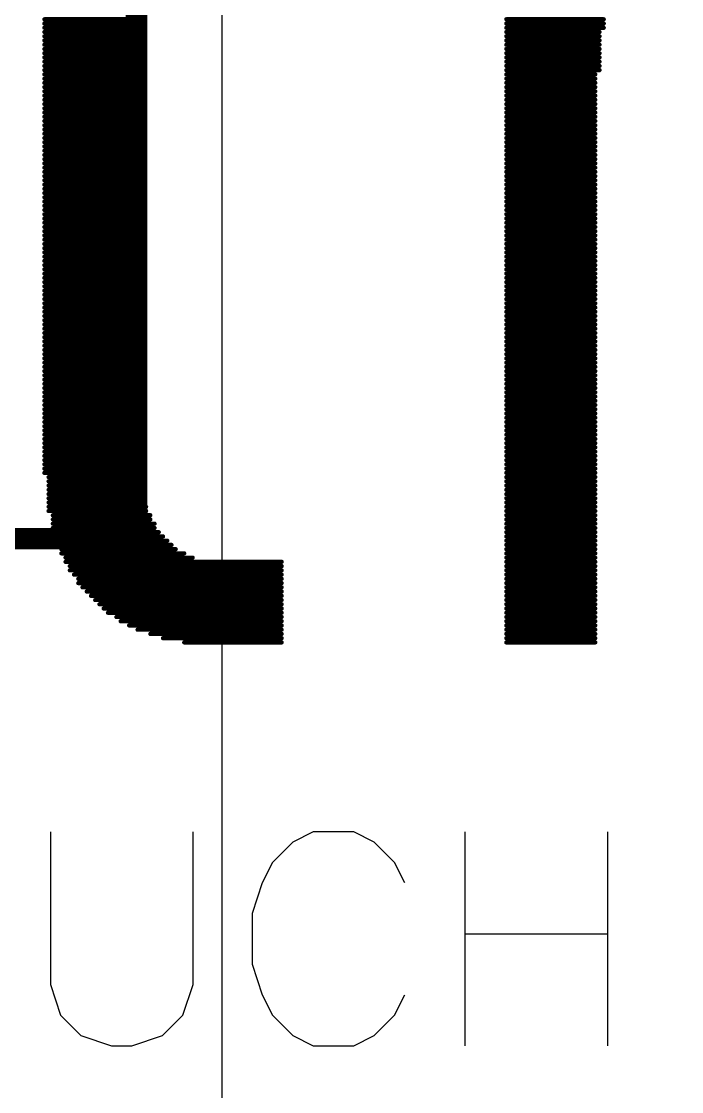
# Model space of a CAD drawing. Header units: millimetres. Extents: x 1.51 to 4.01, y 1.61 to 4.11.
# Drawn here: x 3.2322 to 3.2929, y 3.1358 to 3.2342 of the extents above; entities that cross this region are included whole.
import ezdxf

# ---------------------------------------------------------------- set-up
doc = ezdxf.new("R2010")
doc.units = ezdxf.units.MM
doc.header["$MEASUREMENT"] = 0
for name, color, linetype in [('BottomLayer', 5, 'Continuous'), ('InternalPlane1', 76, 'Continuous'), ('InternalPlane2', 16, 'Continuous'), ('Mechanical1', 6, 'Continuous'), ('Mechanical15', 56, 'Continuous'), ('Mechanical3', 76, 'Continuous'), ('TopLayer', 1, 'Continuous'), ('TopOverlay', 2, 'Continuous')]:
    doc.layers.add(name, color=color, linetype=linetype)

# ---------------------------------------------------------------- blocks, each defined once
blk = doc.blocks.new('RESC0603_1608__M_9')
at = {"layer": 'Mechanical15', "const_width": 0.001969}
for points in [[(0.076772, 0.041339), (-0.076772, 0.041339)], [(-0.076772, 0.041339), (-0.076772, -0.041339)]]:
    blk.add_lwpolyline(points, dxfattribs=at)
at = {"layer": 'Mechanical15', "const_width": 0.000984}
blk.add_lwpolyline([(-0.077264, 0.041339, 1), (-0.07628, 0.041339, 1)], format="xyb", close=True, dxfattribs=at)
blk.add_lwpolyline([(-0.077264, 0.041339, 1), (-0.07628, 0.041339, 1)], format="xyb", close=True, dxfattribs=at)

msp = doc.modelspace()

# ---------------------------------------------------------------- linework, layer by layer
at = {"layer": 'BottomLayer', "const_width": 0.05}
msp.add_lwpolyline([(2.958943, 3.988264, -0.315299), (3.888264, 3.058943)], format="xyb", dxfattribs=at)
at = {"layer": 'InternalPlane1', "const_width": 0.04}
msp.add_lwpolyline([(2.76, 4.090315, -0.414214), (3.990315, 2.86)], format="xyb", dxfattribs=at)
at = {"layer": 'InternalPlane2', "const_width": 0.04}
msp.add_lwpolyline([(2.76, 4.090315, -0.414214), (3.990315, 2.86)], format="xyb", dxfattribs=at)
at = {"layer": 'Mechanical1', "const_width": 0.01}
msp.add_lwpolyline([(3.990315, 2.86, 1), (1.529685, 2.86, 1)], format="xyb", close=True, dxfattribs=at)
at = {"layer": 'Mechanical3', "const_width": 0.03937}
msp.add_lwpolyline([(3.756063, 2.86, 1), (1.763937, 2.86, 1)], format="xyb", close=True, dxfattribs=at)
at = {"layer": 'TopLayer'}
msp.add_line((3.250646, 3.107921), (3.250646, 3.256315), dxfattribs=at)
at = {"layer": 'TopOverlay'}
for p, q in [((3.234851, 3.159681), (3.234851, 3.145623)), ((3.247972, 3.145623), (3.247972, 3.159681)), ((3.259031, 3.159681), (3.257156, 3.158744)), ((3.262779, 3.159681), (3.259031, 3.159681)), ((3.264654, 3.158744), (3.262779, 3.159681)), ((3.272995, 3.159681), (3.272995, 3.14)), ((3.286115, 3.159681), (3.286115, 3.14)), ((3.257156, 3.158744), (3.255282, 3.156869)), ((3.266528, 3.156869), (3.264654, 3.158744)), ((3.255282, 3.156869), (3.254345, 3.154995)), ((3.267465, 3.154995), (3.266528, 3.156869)), ((3.254345, 3.154995), (3.253407, 3.152183)), ((3.253407, 3.152183), (3.253407, 3.147497)), ((3.272995, 3.150309), (3.286115, 3.150309)), ((3.253407, 3.147497), (3.254345, 3.144686)), ((3.234851, 3.145623), (3.235788, 3.142812)), ((3.247035, 3.142812), (3.247972, 3.145623)), ((3.254345, 3.144686), (3.255282, 3.142812)), ((3.266528, 3.142812), (3.267465, 3.144686)), ((3.235788, 3.142812), (3.237663, 3.140937)), ((3.24516, 3.140937), (3.247035, 3.142812)), ((3.255282, 3.142812), (3.257156, 3.140937)), ((3.264654, 3.140937), (3.266528, 3.142812)), ((3.237663, 3.140937), (3.240474, 3.14)), ((3.240474, 3.14), (3.242349, 3.14)), ((3.242349, 3.14), (3.24516, 3.140937)), ((3.257156, 3.140937), (3.259031, 3.14)), ((3.259031, 3.14), (3.262779, 3.14)), ((3.262779, 3.14), (3.264654, 3.140937))]:
    msp.add_line(p, q, dxfattribs=at)
at = {"layer": 'TopOverlay', "const_width": 0.00039}
for points in [[(3.234292, 3.23444), (3.242872, 3.23444)], [(3.276802, 3.23444), (3.285772, 3.23444)], [(3.234292, 3.23405), (3.242872, 3.23405)], [(3.234292, 3.23366), (3.242872, 3.23366)], [(3.276802, 3.23405), (3.285772, 3.23405)], [(3.276802, 3.23366), (3.285772, 3.23366)], [(3.234292, 3.23327), (3.242872, 3.23327)], [(3.234292, 3.23288), (3.242872, 3.23288)], [(3.234292, 3.23249), (3.242872, 3.23249)], [(3.276802, 3.23327), (3.285382, 3.23327)], [(3.276802, 3.23288), (3.285382, 3.23288)], [(3.276802, 3.23249), (3.285382, 3.23249)], [(3.234292, 3.2321), (3.242872, 3.2321)], [(3.234292, 3.23171), (3.242872, 3.23171)], [(3.276802, 3.2321), (3.285382, 3.2321)], [(3.276802, 3.23171), (3.285382, 3.23171)], [(3.234292, 3.23132), (3.242872, 3.23132)], [(3.234292, 3.23093), (3.242872, 3.23093)], [(3.234292, 3.23054), (3.242872, 3.23054)], [(3.276802, 3.23132), (3.285382, 3.23132)], [(3.276802, 3.23093), (3.285382, 3.23093)], [(3.276802, 3.23054), (3.285382, 3.23054)], [(3.234292, 3.23015), (3.242872, 3.23015)], [(3.234292, 3.22976), (3.242872, 3.22976)], [(3.276802, 3.23015), (3.285382, 3.23015)], [(3.276802, 3.22976), (3.285382, 3.22976)], [(3.234292, 3.22937), (3.242872, 3.22937)], [(3.234292, 3.22898), (3.242872, 3.22898)], [(3.234292, 3.22859), (3.242872, 3.22859)], [(3.276802, 3.22937), (3.284992, 3.22937)], [(3.276802, 3.22898), (3.284992, 3.22898)], [(3.276802, 3.22859), (3.284992, 3.22859)], [(3.234292, 3.2282), (3.242872, 3.2282)], [(3.234292, 3.22781), (3.242872, 3.22781)], [(3.234292, 3.22742), (3.242872, 3.22742)], [(3.276802, 3.2282), (3.284992, 3.2282)], [(3.276802, 3.22781), (3.284992, 3.22781)], [(3.276802, 3.22742), (3.284992, 3.22742)], [(3.234292, 3.22703), (3.242872, 3.22703)], [(3.234292, 3.22664), (3.242872, 3.22664)], [(3.276802, 3.22703), (3.284992, 3.22703)], [(3.276802, 3.22664), (3.284992, 3.22664)], [(3.234292, 3.22625), (3.242872, 3.22625)], [(3.234292, 3.22586), (3.242872, 3.22586)], [(3.234292, 3.22547), (3.242872, 3.22547)], [(3.276802, 3.22625), (3.284992, 3.22625)], [(3.276802, 3.22586), (3.284992, 3.22586)], [(3.276802, 3.22547), (3.284992, 3.22547)], [(3.234292, 3.22508), (3.242872, 3.22508)], [(3.234292, 3.22469), (3.242872, 3.22469)], [(3.276802, 3.22508), (3.284992, 3.22508)], [(3.276802, 3.22469), (3.284992, 3.22469)], [(3.234292, 3.2243), (3.242872, 3.2243)], [(3.234292, 3.22391), (3.242872, 3.22391)], [(3.234292, 3.22352), (3.242872, 3.22352)], [(3.276802, 3.2243), (3.284992, 3.2243)], [(3.276802, 3.22391), (3.284992, 3.22391)], [(3.276802, 3.22352), (3.284992, 3.22352)], [(3.234292, 3.22313), (3.242872, 3.22313)], [(3.234292, 3.22274), (3.242872, 3.22274)], [(3.276802, 3.22313), (3.284992, 3.22313)], [(3.276802, 3.22274), (3.284992, 3.22274)], [(3.234292, 3.22235), (3.242872, 3.22235)], [(3.234292, 3.22196), (3.242872, 3.22196)], [(3.234292, 3.22157), (3.242872, 3.22157)], [(3.276802, 3.22235), (3.284992, 3.22235)], [(3.276802, 3.22196), (3.284992, 3.22196)], [(3.276802, 3.22157), (3.284992, 3.22157)], [(3.234292, 3.22118), (3.242872, 3.22118)], [(3.234292, 3.22079), (3.242872, 3.22079)], [(3.276802, 3.22118), (3.284992, 3.22118)], [(3.276802, 3.22079), (3.284992, 3.22079)], [(3.234292, 3.2204), (3.242872, 3.2204)], [(3.234292, 3.22001), (3.242872, 3.22001)], [(3.234292, 3.21962), (3.242872, 3.21962)], [(3.276802, 3.2204), (3.284992, 3.2204)], [(3.276802, 3.22001), (3.284992, 3.22001)], [(3.276802, 3.21962), (3.284992, 3.21962)], [(3.234292, 3.21923), (3.242872, 3.21923)], [(3.234292, 3.21884), (3.242872, 3.21884)], [(3.276802, 3.21923), (3.284992, 3.21923)], [(3.276802, 3.21884), (3.284992, 3.21884)], [(3.234292, 3.21845), (3.242872, 3.21845)], [(3.234292, 3.21806), (3.242872, 3.21806)], [(3.234292, 3.21767), (3.242872, 3.21767)], [(3.276802, 3.21845), (3.284992, 3.21845)], [(3.276802, 3.21806), (3.284992, 3.21806)], [(3.276802, 3.21767), (3.284992, 3.21767)], [(3.234292, 3.21728), (3.242872, 3.21728)], [(3.234292, 3.21689), (3.242872, 3.21689)], [(3.276802, 3.21728), (3.284992, 3.21728)], [(3.276802, 3.21689), (3.284992, 3.21689)], [(3.234292, 3.2165), (3.242872, 3.2165)], [(3.234292, 3.21611), (3.242872, 3.21611)], [(3.234292, 3.21572), (3.242872, 3.21572)], [(3.276802, 3.2165), (3.284992, 3.2165)], [(3.276802, 3.21611), (3.284992, 3.21611)], [(3.276802, 3.21572), (3.284992, 3.21572)], [(3.234292, 3.21533), (3.242872, 3.21533)], [(3.234292, 3.21494), (3.242872, 3.21494)], [(3.276802, 3.21533), (3.284992, 3.21533)], [(3.276802, 3.21494), (3.284992, 3.21494)], [(3.234292, 3.21455), (3.242872, 3.21455)], [(3.234292, 3.21416), (3.242872, 3.21416)], [(3.234292, 3.21377), (3.242872, 3.21377)], [(3.276802, 3.21455), (3.284992, 3.21455)], [(3.276802, 3.21416), (3.284992, 3.21416)], [(3.276802, 3.21377), (3.284992, 3.21377)], [(3.234292, 3.21338), (3.242872, 3.21338)], [(3.234292, 3.21299), (3.242872, 3.21299)], [(3.276802, 3.21338), (3.284992, 3.21338)], [(3.276802, 3.21299), (3.284992, 3.21299)], [(3.234292, 3.2126), (3.242872, 3.2126)], [(3.234292, 3.21221), (3.242872, 3.21221)], [(3.234292, 3.21182), (3.242872, 3.21182)], [(3.276802, 3.2126), (3.284992, 3.2126)], [(3.276802, 3.21221), (3.284992, 3.21221)], [(3.276802, 3.21182), (3.284992, 3.21182)], [(3.234292, 3.21143), (3.242872, 3.21143)], [(3.234292, 3.21104), (3.242872, 3.21104)], [(3.276802, 3.21143), (3.284992, 3.21143)], [(3.276802, 3.21104), (3.284992, 3.21104)], [(3.234292, 3.21065), (3.242872, 3.21065)], [(3.234292, 3.21026), (3.242872, 3.21026)], [(3.234292, 3.20987), (3.242872, 3.20987)], [(3.276802, 3.21065), (3.284992, 3.21065)], [(3.276802, 3.21026), (3.284992, 3.21026)], [(3.276802, 3.20987), (3.284992, 3.20987)], [(3.234292, 3.20948), (3.242872, 3.20948)], [(3.234292, 3.20909), (3.242872, 3.20909)], [(3.234292, 3.2087), (3.242872, 3.2087)], [(3.276802, 3.20948), (3.284992, 3.20948)], [(3.276802, 3.20909), (3.284992, 3.20909)], [(3.276802, 3.2087), (3.284992, 3.2087)], [(3.234292, 3.20831), (3.242872, 3.20831)], [(3.234292, 3.20792), (3.242872, 3.20792)], [(3.276802, 3.20831), (3.284992, 3.20831)], [(3.276802, 3.20792), (3.284992, 3.20792)], [(3.234292, 3.20753), (3.242872, 3.20753)], [(3.234292, 3.20714), (3.242872, 3.20714)], [(3.234292, 3.20675), (3.242872, 3.20675)], [(3.276802, 3.20753), (3.284992, 3.20753)], [(3.276802, 3.20714), (3.284992, 3.20714)], [(3.276802, 3.20675), (3.284992, 3.20675)], [(3.234292, 3.20636), (3.242872, 3.20636)], [(3.234292, 3.20597), (3.242872, 3.20597)], [(3.276802, 3.20636), (3.284992, 3.20636)], [(3.276802, 3.20597), (3.284992, 3.20597)], [(3.234292, 3.20558), (3.242872, 3.20558)], [(3.234292, 3.20519), (3.242872, 3.20519)], [(3.234292, 3.2048), (3.242872, 3.2048)], [(3.276802, 3.20558), (3.284992, 3.20558)], [(3.276802, 3.20519), (3.284992, 3.20519)], [(3.276802, 3.2048), (3.284992, 3.2048)], [(3.234292, 3.20441), (3.242872, 3.20441)], [(3.234292, 3.20402), (3.242872, 3.20402)], [(3.276802, 3.20441), (3.284992, 3.20441)], [(3.276802, 3.20402), (3.284992, 3.20402)], [(3.234292, 3.20363), (3.242872, 3.20363)], [(3.234292, 3.20324), (3.242872, 3.20324)], [(3.234292, 3.20285), (3.242872, 3.20285)], [(3.276802, 3.20363), (3.284992, 3.20363)], [(3.276802, 3.20324), (3.284992, 3.20324)], [(3.276802, 3.20285), (3.284992, 3.20285)], [(3.234292, 3.20246), (3.242872, 3.20246)], [(3.234292, 3.20207), (3.242872, 3.20207)], [(3.276802, 3.20246), (3.284992, 3.20246)], [(3.276802, 3.20207), (3.284992, 3.20207)], [(3.234292, 3.20168), (3.242872, 3.20168)], [(3.234292, 3.20129), (3.242872, 3.20129)], [(3.234292, 3.2009), (3.242872, 3.2009)], [(3.276802, 3.20168), (3.284992, 3.20168)], [(3.276802, 3.20129), (3.284992, 3.20129)], [(3.276802, 3.2009), (3.284992, 3.2009)], [(3.234292, 3.20051), (3.242872, 3.20051)], [(3.234292, 3.20012), (3.242872, 3.20012)], [(3.276802, 3.20051), (3.284992, 3.20051)], [(3.276802, 3.20012), (3.284992, 3.20012)], [(3.234292, 3.19973), (3.242872, 3.19973)], [(3.234292, 3.19934), (3.242872, 3.19934)], [(3.234292, 3.19895), (3.242872, 3.19895)], [(3.276802, 3.19973), (3.284992, 3.19973)], [(3.276802, 3.19934), (3.284992, 3.19934)], [(3.276802, 3.19895), (3.284992, 3.19895)], [(3.234292, 3.19856), (3.242872, 3.19856)], [(3.234292, 3.19817), (3.242872, 3.19817)], [(3.276802, 3.19856), (3.284992, 3.19856)], [(3.276802, 3.19817), (3.284992, 3.19817)], [(3.234292, 3.19778), (3.242872, 3.19778)], [(3.234292, 3.19739), (3.242872, 3.19739)], [(3.234292, 3.197), (3.242872, 3.197)], [(3.276802, 3.19778), (3.284992, 3.19778)], [(3.276802, 3.19739), (3.284992, 3.19739)], [(3.276802, 3.197), (3.284992, 3.197)], [(3.234292, 3.19661), (3.242872, 3.19661)], [(3.234292, 3.19622), (3.242872, 3.19622)], [(3.276802, 3.19661), (3.284992, 3.19661)], [(3.276802, 3.19622), (3.284992, 3.19622)], [(3.234292, 3.19583), (3.242872, 3.19583)], [(3.234292, 3.19544), (3.242872, 3.19544)], [(3.234292, 3.19505), (3.242872, 3.19505)], [(3.276802, 3.19583), (3.284992, 3.19583)], [(3.276802, 3.19544), (3.284992, 3.19544)], [(3.276802, 3.19505), (3.284992, 3.19505)], [(3.234292, 3.19466), (3.242872, 3.19466)], [(3.234292, 3.19427), (3.242872, 3.19427)], [(3.276802, 3.19466), (3.284992, 3.19466)], [(3.276802, 3.19427), (3.284992, 3.19427)], [(3.234292, 3.19388), (3.242872, 3.19388)], [(3.234292, 3.19349), (3.242872, 3.19349)], [(3.234292, 3.1931), (3.242872, 3.1931)], [(3.276802, 3.19388), (3.284992, 3.19388)], [(3.276802, 3.19349), (3.284992, 3.19349)], [(3.276802, 3.1931), (3.284992, 3.1931)], [(3.234292, 3.19271), (3.242872, 3.19271)], [(3.234682, 3.19232), (3.242872, 3.19232)], [(3.276802, 3.19271), (3.284992, 3.19271)], [(3.276802, 3.19232), (3.284992, 3.19232)], [(3.234682, 3.19193), (3.242872, 3.19193)], [(3.234682, 3.19154), (3.242872, 3.19154)], [(3.234682, 3.19115), (3.243262, 3.19115)], [(3.276802, 3.19193), (3.284992, 3.19193)], [(3.276802, 3.19154), (3.284992, 3.19154)], [(3.276802, 3.19115), (3.284992, 3.19115)], [(3.234682, 3.19076), (3.243262, 3.19076)], [(3.234682, 3.19037), (3.243262, 3.19037)], [(3.276802, 3.19076), (3.284992, 3.19076)], [(3.276802, 3.19037), (3.284992, 3.19037)], [(3.234682, 3.18998), (3.243262, 3.18998)], [(3.234682, 3.18959), (3.243652, 3.18959)], [(3.234682, 3.1892), (3.243652, 3.1892)], [(3.276802, 3.18998), (3.284992, 3.18998)], [(3.276802, 3.18959), (3.284992, 3.18959)], [(3.276802, 3.1892), (3.284992, 3.1892)], [(3.235072, 3.18881), (3.244042, 3.18881)], [(3.235072, 3.18842), (3.244042, 3.18842)], [(3.235072, 3.18803), (3.244432, 3.18803)], [(3.276802, 3.18881), (3.284992, 3.18881)], [(3.276802, 3.18842), (3.284992, 3.18842)], [(3.276802, 3.18803), (3.284992, 3.18803)], [(3.235072, 3.18764), (3.244432, 3.18764)], [(3.235462, 3.18725), (3.244822, 3.18725)], [(3.276802, 3.18764), (3.284992, 3.18764)], [(3.276802, 3.18725), (3.284992, 3.18725)], [(3.235462, 3.18686), (3.245212, 3.18686)], [(3.235462, 3.18647), (3.245602, 3.18647)], [(3.235852, 3.18608), (3.245992, 3.18608)], [(3.276802, 3.18686), (3.284992, 3.18686)], [(3.276802, 3.18647), (3.284992, 3.18647)], [(3.276802, 3.18608), (3.284992, 3.18608)], [(3.235852, 3.18569), (3.246382, 3.18569)], [(3.235852, 3.1853), (3.247162, 3.1853)], [(3.276802, 3.18569), (3.284992, 3.18569)], [(3.276802, 3.1853), (3.284992, 3.1853)], [(3.236242, 3.18491), (3.247942, 3.18491)], [(3.236242, 3.18452), (3.256132, 3.18452)], [(3.236632, 3.18413), (3.256132, 3.18413)], [(3.276802, 3.18491), (3.284992, 3.18491)], [(3.276802, 3.18452), (3.284992, 3.18452)], [(3.276802, 3.18413), (3.284992, 3.18413)], [(3.236632, 3.18374), (3.256132, 3.18374)], [(3.237022, 3.18335), (3.256132, 3.18335)], [(3.276802, 3.18374), (3.284992, 3.18374)], [(3.276802, 3.18335), (3.284992, 3.18335)], [(3.237412, 3.18296), (3.256132, 3.18296)], [(3.237412, 3.18257), (3.256132, 3.18257)], [(3.237802, 3.18218), (3.256132, 3.18218)], [(3.276802, 3.18296), (3.284992, 3.18296)], [(3.276802, 3.18257), (3.284992, 3.18257)], [(3.276802, 3.18218), (3.284992, 3.18218)], [(3.238192, 3.18179), (3.256132, 3.18179)], [(3.238582, 3.1814), (3.256132, 3.1814)], [(3.276802, 3.18179), (3.284992, 3.18179)], [(3.276802, 3.1814), (3.284992, 3.1814)], [(3.238972, 3.18101), (3.256132, 3.18101)], [(3.239362, 3.18062), (3.256132, 3.18062)], [(3.239752, 3.18023), (3.256132, 3.18023)], [(3.276802, 3.18101), (3.284992, 3.18101)], [(3.276802, 3.18062), (3.284992, 3.18062)], [(3.276802, 3.18023), (3.284992, 3.18023)], [(3.240142, 3.17984), (3.256132, 3.17984)], [(3.240922, 3.17945), (3.256132, 3.17945)], [(3.276802, 3.17984), (3.284992, 3.17984)], [(3.276802, 3.17945), (3.284992, 3.17945)], [(3.241312, 3.17906), (3.256132, 3.17906)], [(3.242092, 3.17867), (3.256132, 3.17867)], [(3.242872, 3.17828), (3.256132, 3.17828)], [(3.276802, 3.17906), (3.284992, 3.17906)], [(3.276802, 3.17867), (3.284992, 3.17867)], [(3.276802, 3.17828), (3.284992, 3.17828)], [(3.244042, 3.17789), (3.256132, 3.17789)], [(3.245212, 3.1775), (3.256132, 3.1775)], [(3.276802, 3.17789), (3.284992, 3.17789)], [(3.276802, 3.1775), (3.284992, 3.1775)], [(3.247162, 3.17711), (3.256132, 3.17711)], [(3.276802, 3.17711), (3.284992, 3.17711)]]:
    msp.add_lwpolyline(points, dxfattribs=at)
at = {"layer": 'TopOverlay', "const_width": 0.000195}
for points in [[(3.234195, 3.23444, 1), (3.234389, 3.23444, 1)], [(3.242774, 3.23444, 1), (3.24297, 3.23444, 1)], [(3.276705, 3.23444, 1), (3.276899, 3.23444, 1)], [(3.285674, 3.23444, 1), (3.285869, 3.23444, 1)], [(3.234195, 3.23405, 1), (3.234389, 3.23405, 1)], [(3.234195, 3.23366, 1), (3.234389, 3.23366, 1)], [(3.242774, 3.23405, 1), (3.24297, 3.23405, 1)], [(3.242774, 3.23366, 1), (3.24297, 3.23366, 1)], [(3.276705, 3.23405, 1), (3.276899, 3.23405, 1)], [(3.276705, 3.23366, 1), (3.276899, 3.23366, 1)], [(3.285674, 3.23405, 1), (3.285869, 3.23405, 1)], [(3.285674, 3.23366, 1), (3.285869, 3.23366, 1)], [(3.234195, 3.23327, 1), (3.234389, 3.23327, 1)], [(3.234195, 3.23288, 1), (3.234389, 3.23288, 1)], [(3.234195, 3.23249, 1), (3.234389, 3.23249, 1)], [(3.242774, 3.23327, 1), (3.24297, 3.23327, 1)], [(3.242774, 3.23288, 1), (3.24297, 3.23288, 1)], [(3.242774, 3.23249, 1), (3.24297, 3.23249, 1)], [(3.276705, 3.23327, 1), (3.276899, 3.23327, 1)], [(3.276705, 3.23288, 1), (3.276899, 3.23288, 1)], [(3.276705, 3.23249, 1), (3.276899, 3.23249, 1)], [(3.285284, 3.23327, 1), (3.28548, 3.23327, 1)], [(3.285284, 3.23288, 1), (3.28548, 3.23288, 1)], [(3.285284, 3.23249, 1), (3.28548, 3.23249, 1)], [(3.234195, 3.2321, 1), (3.234389, 3.2321, 1)], [(3.234195, 3.23171, 1), (3.234389, 3.23171, 1)], [(3.242774, 3.2321, 1), (3.24297, 3.2321, 1)], [(3.242774, 3.23171, 1), (3.24297, 3.23171, 1)], [(3.276705, 3.2321, 1), (3.276899, 3.2321, 1)], [(3.276705, 3.23171, 1), (3.276899, 3.23171, 1)], [(3.285284, 3.2321, 1), (3.28548, 3.2321, 1)], [(3.285284, 3.23171, 1), (3.28548, 3.23171, 1)], [(3.234195, 3.23132, 1), (3.234389, 3.23132, 1)], [(3.234195, 3.23093, 1), (3.234389, 3.23093, 1)], [(3.234195, 3.23054, 1), (3.234389, 3.23054, 1)], [(3.242774, 3.23132, 1), (3.24297, 3.23132, 1)], [(3.242774, 3.23093, 1), (3.24297, 3.23093, 1)], [(3.242774, 3.23054, 1), (3.24297, 3.23054, 1)], [(3.276705, 3.23132, 1), (3.276899, 3.23132, 1)], [(3.276705, 3.23093, 1), (3.276899, 3.23093, 1)], [(3.276705, 3.23054, 1), (3.276899, 3.23054, 1)], [(3.285284, 3.23132, 1), (3.28548, 3.23132, 1)], [(3.285284, 3.23093, 1), (3.28548, 3.23093, 1)], [(3.285284, 3.23054, 1), (3.28548, 3.23054, 1)], [(3.234195, 3.23015, 1), (3.234389, 3.23015, 1)], [(3.234195, 3.22976, 1), (3.234389, 3.22976, 1)], [(3.242774, 3.23015, 1), (3.24297, 3.23015, 1)], [(3.242774, 3.22976, 1), (3.24297, 3.22976, 1)], [(3.276705, 3.23015, 1), (3.276899, 3.23015, 1)], [(3.276705, 3.22976, 1), (3.276899, 3.22976, 1)], [(3.285284, 3.23015, 1), (3.28548, 3.23015, 1)], [(3.285284, 3.22976, 1), (3.28548, 3.22976, 1)], [(3.234195, 3.22937, 1), (3.234389, 3.22937, 1)], [(3.234195, 3.22898, 1), (3.234389, 3.22898, 1)], [(3.234195, 3.22859, 1), (3.234389, 3.22859, 1)], [(3.242774, 3.22937, 1), (3.24297, 3.22937, 1)], [(3.242774, 3.22898, 1), (3.24297, 3.22898, 1)], [(3.242774, 3.22859, 1), (3.24297, 3.22859, 1)], [(3.276705, 3.22937, 1), (3.276899, 3.22937, 1)], [(3.276705, 3.22898, 1), (3.276899, 3.22898, 1)], [(3.276705, 3.22859, 1), (3.276899, 3.22859, 1)], [(3.284895, 3.22937, 1), (3.28509, 3.22937, 1)], [(3.284895, 3.22898, 1), (3.28509, 3.22898, 1)], [(3.284895, 3.22859, 1), (3.28509, 3.22859, 1)], [(3.234195, 3.2282, 1), (3.234389, 3.2282, 1)], [(3.234195, 3.22781, 1), (3.234389, 3.22781, 1)], [(3.234195, 3.22742, 1), (3.234389, 3.22742, 1)], [(3.242774, 3.2282, 1), (3.24297, 3.2282, 1)], [(3.242774, 3.22781, 1), (3.24297, 3.22781, 1)], [(3.242774, 3.22742, 1), (3.24297, 3.22742, 1)], [(3.276705, 3.2282, 1), (3.276899, 3.2282, 1)], [(3.276705, 3.22781, 1), (3.276899, 3.22781, 1)], [(3.276705, 3.22742, 1), (3.276899, 3.22742, 1)], [(3.284895, 3.2282, 1), (3.28509, 3.2282, 1)], [(3.284895, 3.22781, 1), (3.28509, 3.22781, 1)], [(3.284895, 3.22742, 1), (3.28509, 3.22742, 1)], [(3.234195, 3.22703, 1), (3.234389, 3.22703, 1)], [(3.234195, 3.22664, 1), (3.234389, 3.22664, 1)], [(3.242774, 3.22703, 1), (3.24297, 3.22703, 1)], [(3.242774, 3.22664, 1), (3.24297, 3.22664, 1)], [(3.276705, 3.22703, 1), (3.276899, 3.22703, 1)], [(3.276705, 3.22664, 1), (3.276899, 3.22664, 1)], [(3.284895, 3.22703, 1), (3.28509, 3.22703, 1)], [(3.284895, 3.22664, 1), (3.28509, 3.22664, 1)], [(3.234195, 3.22625, 1), (3.234389, 3.22625, 1)], [(3.234195, 3.22586, 1), (3.234389, 3.22586, 1)], [(3.234195, 3.22547, 1), (3.234389, 3.22547, 1)], [(3.242774, 3.22625, 1), (3.24297, 3.22625, 1)], [(3.242774, 3.22586, 1), (3.24297, 3.22586, 1)], [(3.242774, 3.22547, 1), (3.24297, 3.22547, 1)], [(3.276705, 3.22625, 1), (3.276899, 3.22625, 1)], [(3.276705, 3.22586, 1), (3.276899, 3.22586, 1)], [(3.276705, 3.22547, 1), (3.276899, 3.22547, 1)], [(3.284895, 3.22625, 1), (3.28509, 3.22625, 1)], [(3.284895, 3.22586, 1), (3.28509, 3.22586, 1)], [(3.284895, 3.22547, 1), (3.28509, 3.22547, 1)], [(3.234195, 3.22508, 1), (3.234389, 3.22508, 1)], [(3.234195, 3.22469, 1), (3.234389, 3.22469, 1)], [(3.242774, 3.22508, 1), (3.24297, 3.22508, 1)], [(3.242774, 3.22469, 1), (3.24297, 3.22469, 1)], [(3.276705, 3.22508, 1), (3.276899, 3.22508, 1)], [(3.276705, 3.22469, 1), (3.276899, 3.22469, 1)], [(3.284895, 3.22508, 1), (3.28509, 3.22508, 1)], [(3.284895, 3.22469, 1), (3.28509, 3.22469, 1)], [(3.234195, 3.2243, 1), (3.234389, 3.2243, 1)], [(3.234195, 3.22391, 1), (3.234389, 3.22391, 1)], [(3.234195, 3.22352, 1), (3.234389, 3.22352, 1)], [(3.242774, 3.2243, 1), (3.24297, 3.2243, 1)], [(3.242774, 3.22391, 1), (3.24297, 3.22391, 1)], [(3.242774, 3.22352, 1), (3.24297, 3.22352, 1)], [(3.276705, 3.2243, 1), (3.276899, 3.2243, 1)], [(3.276705, 3.22391, 1), (3.276899, 3.22391, 1)], [(3.276705, 3.22352, 1), (3.276899, 3.22352, 1)], [(3.284895, 3.2243, 1), (3.28509, 3.2243, 1)], [(3.284895, 3.22391, 1), (3.28509, 3.22391, 1)], [(3.284895, 3.22352, 1), (3.28509, 3.22352, 1)], [(3.234195, 3.22313, 1), (3.234389, 3.22313, 1)], [(3.234195, 3.22274, 1), (3.234389, 3.22274, 1)], [(3.242774, 3.22313, 1), (3.24297, 3.22313, 1)], [(3.242774, 3.22274, 1), (3.24297, 3.22274, 1)], [(3.276705, 3.22313, 1), (3.276899, 3.22313, 1)], [(3.276705, 3.22274, 1), (3.276899, 3.22274, 1)], [(3.284895, 3.22313, 1), (3.28509, 3.22313, 1)], [(3.284895, 3.22274, 1), (3.28509, 3.22274, 1)], [(3.234195, 3.22235, 1), (3.234389, 3.22235, 1)], [(3.234195, 3.22196, 1), (3.234389, 3.22196, 1)], [(3.234195, 3.22157, 1), (3.234389, 3.22157, 1)], [(3.242774, 3.22235, 1), (3.24297, 3.22235, 1)], [(3.242774, 3.22196, 1), (3.24297, 3.22196, 1)], [(3.242774, 3.22157, 1), (3.24297, 3.22157, 1)], [(3.276705, 3.22235, 1), (3.276899, 3.22235, 1)], [(3.276705, 3.22196, 1), (3.276899, 3.22196, 1)], [(3.276705, 3.22157, 1), (3.276899, 3.22157, 1)], [(3.284895, 3.22235, 1), (3.28509, 3.22235, 1)], [(3.284895, 3.22196, 1), (3.28509, 3.22196, 1)], [(3.284895, 3.22157, 1), (3.28509, 3.22157, 1)], [(3.234195, 3.22118, 1), (3.234389, 3.22118, 1)], [(3.234195, 3.22079, 1), (3.234389, 3.22079, 1)], [(3.242774, 3.22118, 1), (3.24297, 3.22118, 1)], [(3.242774, 3.22079, 1), (3.24297, 3.22079, 1)], [(3.276705, 3.22118, 1), (3.276899, 3.22118, 1)], [(3.276705, 3.22079, 1), (3.276899, 3.22079, 1)], [(3.284895, 3.22118, 1), (3.28509, 3.22118, 1)], [(3.284895, 3.22079, 1), (3.28509, 3.22079, 1)], [(3.234195, 3.2204, 1), (3.234389, 3.2204, 1)], [(3.234195, 3.22001, 1), (3.234389, 3.22001, 1)], [(3.234195, 3.21962, 1), (3.234389, 3.21962, 1)], [(3.242774, 3.2204, 1), (3.24297, 3.2204, 1)], [(3.242774, 3.22001, 1), (3.24297, 3.22001, 1)], [(3.242774, 3.21962, 1), (3.24297, 3.21962, 1)], [(3.276705, 3.2204, 1), (3.276899, 3.2204, 1)], [(3.276705, 3.22001, 1), (3.276899, 3.22001, 1)], [(3.276705, 3.21962, 1), (3.276899, 3.21962, 1)], [(3.284895, 3.2204, 1), (3.28509, 3.2204, 1)], [(3.284895, 3.22001, 1), (3.28509, 3.22001, 1)], [(3.284895, 3.21962, 1), (3.28509, 3.21962, 1)], [(3.234195, 3.21923, 1), (3.234389, 3.21923, 1)], [(3.234195, 3.21884, 1), (3.234389, 3.21884, 1)], [(3.242774, 3.21923, 1), (3.24297, 3.21923, 1)], [(3.242774, 3.21884, 1), (3.24297, 3.21884, 1)], [(3.276705, 3.21923, 1), (3.276899, 3.21923, 1)], [(3.276705, 3.21884, 1), (3.276899, 3.21884, 1)], [(3.284895, 3.21923, 1), (3.28509, 3.21923, 1)], [(3.284895, 3.21884, 1), (3.28509, 3.21884, 1)], [(3.234195, 3.21845, 1), (3.234389, 3.21845, 1)], [(3.234195, 3.21806, 1), (3.234389, 3.21806, 1)], [(3.234195, 3.21767, 1), (3.234389, 3.21767, 1)], [(3.242774, 3.21845, 1), (3.24297, 3.21845, 1)], [(3.242774, 3.21806, 1), (3.24297, 3.21806, 1)], [(3.242774, 3.21767, 1), (3.24297, 3.21767, 1)], [(3.276705, 3.21845, 1), (3.276899, 3.21845, 1)], [(3.276705, 3.21806, 1), (3.276899, 3.21806, 1)], [(3.276705, 3.21767, 1), (3.276899, 3.21767, 1)], [(3.284895, 3.21845, 1), (3.28509, 3.21845, 1)], [(3.284895, 3.21806, 1), (3.28509, 3.21806, 1)], [(3.284895, 3.21767, 1), (3.28509, 3.21767, 1)], [(3.234195, 3.21728, 1), (3.234389, 3.21728, 1)], [(3.234195, 3.21689, 1), (3.234389, 3.21689, 1)], [(3.242774, 3.21728, 1), (3.24297, 3.21728, 1)], [(3.242774, 3.21689, 1), (3.24297, 3.21689, 1)], [(3.276705, 3.21728, 1), (3.276899, 3.21728, 1)], [(3.276705, 3.21689, 1), (3.276899, 3.21689, 1)], [(3.284895, 3.21728, 1), (3.28509, 3.21728, 1)], [(3.284895, 3.21689, 1), (3.28509, 3.21689, 1)], [(3.234195, 3.2165, 1), (3.234389, 3.2165, 1)], [(3.234195, 3.21611, 1), (3.234389, 3.21611, 1)], [(3.234195, 3.21572, 1), (3.234389, 3.21572, 1)], [(3.242774, 3.2165, 1), (3.24297, 3.2165, 1)], [(3.242774, 3.21611, 1), (3.24297, 3.21611, 1)], [(3.242774, 3.21572, 1), (3.24297, 3.21572, 1)], [(3.276705, 3.2165, 1), (3.276899, 3.2165, 1)], [(3.276705, 3.21611, 1), (3.276899, 3.21611, 1)], [(3.276705, 3.21572, 1), (3.276899, 3.21572, 1)], [(3.284895, 3.2165, 1), (3.28509, 3.2165, 1)], [(3.284895, 3.21611, 1), (3.28509, 3.21611, 1)], [(3.284895, 3.21572, 1), (3.28509, 3.21572, 1)], [(3.234195, 3.21533, 1), (3.234389, 3.21533, 1)], [(3.234195, 3.21494, 1), (3.234389, 3.21494, 1)], [(3.242774, 3.21533, 1), (3.24297, 3.21533, 1)], [(3.242774, 3.21494, 1), (3.24297, 3.21494, 1)], [(3.276705, 3.21533, 1), (3.276899, 3.21533, 1)], [(3.276705, 3.21494, 1), (3.276899, 3.21494, 1)], [(3.284895, 3.21533, 1), (3.28509, 3.21533, 1)], [(3.284895, 3.21494, 1), (3.28509, 3.21494, 1)], [(3.234195, 3.21455, 1), (3.234389, 3.21455, 1)], [(3.234195, 3.21416, 1), (3.234389, 3.21416, 1)], [(3.234195, 3.21377, 1), (3.234389, 3.21377, 1)], [(3.242774, 3.21455, 1), (3.24297, 3.21455, 1)], [(3.242774, 3.21416, 1), (3.24297, 3.21416, 1)], [(3.242774, 3.21377, 1), (3.24297, 3.21377, 1)], [(3.276705, 3.21455, 1), (3.276899, 3.21455, 1)], [(3.276705, 3.21416, 1), (3.276899, 3.21416, 1)], [(3.276705, 3.21377, 1), (3.276899, 3.21377, 1)], [(3.284895, 3.21455, 1), (3.28509, 3.21455, 1)], [(3.284895, 3.21416, 1), (3.28509, 3.21416, 1)], [(3.284895, 3.21377, 1), (3.28509, 3.21377, 1)], [(3.234195, 3.21338, 1), (3.234389, 3.21338, 1)], [(3.234195, 3.21299, 1), (3.234389, 3.21299, 1)], [(3.242774, 3.21338, 1), (3.24297, 3.21338, 1)], [(3.242774, 3.21299, 1), (3.24297, 3.21299, 1)], [(3.276705, 3.21338, 1), (3.276899, 3.21338, 1)], [(3.276705, 3.21299, 1), (3.276899, 3.21299, 1)], [(3.284895, 3.21338, 1), (3.28509, 3.21338, 1)], [(3.284895, 3.21299, 1), (3.28509, 3.21299, 1)], [(3.234195, 3.2126, 1), (3.234389, 3.2126, 1)], [(3.234195, 3.21221, 1), (3.234389, 3.21221, 1)], [(3.234195, 3.21182, 1), (3.234389, 3.21182, 1)], [(3.242774, 3.2126, 1), (3.24297, 3.2126, 1)], [(3.242774, 3.21221, 1), (3.24297, 3.21221, 1)], [(3.242774, 3.21182, 1), (3.24297, 3.21182, 1)], [(3.276705, 3.2126, 1), (3.276899, 3.2126, 1)], [(3.276705, 3.21221, 1), (3.276899, 3.21221, 1)], [(3.276705, 3.21182, 1), (3.276899, 3.21182, 1)], [(3.284895, 3.2126, 1), (3.28509, 3.2126, 1)], [(3.284895, 3.21221, 1), (3.28509, 3.21221, 1)], [(3.284895, 3.21182, 1), (3.28509, 3.21182, 1)], [(3.234195, 3.21143, 1), (3.234389, 3.21143, 1)], [(3.234195, 3.21104, 1), (3.234389, 3.21104, 1)], [(3.242774, 3.21143, 1), (3.24297, 3.21143, 1)], [(3.242774, 3.21104, 1), (3.24297, 3.21104, 1)], [(3.276705, 3.21143, 1), (3.276899, 3.21143, 1)], [(3.276705, 3.21104, 1), (3.276899, 3.21104, 1)], [(3.284895, 3.21143, 1), (3.28509, 3.21143, 1)], [(3.284895, 3.21104, 1), (3.28509, 3.21104, 1)], [(3.234195, 3.21065, 1), (3.234389, 3.21065, 1)], [(3.234195, 3.21026, 1), (3.234389, 3.21026, 1)], [(3.234195, 3.20987, 1), (3.234389, 3.20987, 1)], [(3.242774, 3.21065, 1), (3.24297, 3.21065, 1)], [(3.242774, 3.21026, 1), (3.24297, 3.21026, 1)], [(3.242774, 3.20987, 1), (3.24297, 3.20987, 1)], [(3.276705, 3.21065, 1), (3.276899, 3.21065, 1)], [(3.276705, 3.21026, 1), (3.276899, 3.21026, 1)], [(3.276705, 3.20987, 1), (3.276899, 3.20987, 1)], [(3.284895, 3.21065, 1), (3.28509, 3.21065, 1)], [(3.284895, 3.21026, 1), (3.28509, 3.21026, 1)], [(3.284895, 3.20987, 1), (3.28509, 3.20987, 1)], [(3.234195, 3.20948, 1), (3.234389, 3.20948, 1)], [(3.234195, 3.20909, 1), (3.234389, 3.20909, 1)], [(3.234195, 3.2087, 1), (3.234389, 3.2087, 1)], [(3.242774, 3.20948, 1), (3.24297, 3.20948, 1)], [(3.242774, 3.20909, 1), (3.24297, 3.20909, 1)], [(3.242774, 3.2087, 1), (3.24297, 3.2087, 1)], [(3.276705, 3.20948, 1), (3.276899, 3.20948, 1)], [(3.276705, 3.20909, 1), (3.276899, 3.20909, 1)], [(3.276705, 3.2087, 1), (3.276899, 3.2087, 1)], [(3.284895, 3.20948, 1), (3.28509, 3.20948, 1)], [(3.284895, 3.20909, 1), (3.28509, 3.20909, 1)], [(3.284895, 3.2087, 1), (3.28509, 3.2087, 1)], [(3.234195, 3.20831, 1), (3.234389, 3.20831, 1)], [(3.234195, 3.20792, 1), (3.234389, 3.20792, 1)], [(3.242774, 3.20831, 1), (3.24297, 3.20831, 1)], [(3.242774, 3.20792, 1), (3.24297, 3.20792, 1)], [(3.276705, 3.20831, 1), (3.276899, 3.20831, 1)], [(3.276705, 3.20792, 1), (3.276899, 3.20792, 1)], [(3.284895, 3.20831, 1), (3.28509, 3.20831, 1)], [(3.284895, 3.20792, 1), (3.28509, 3.20792, 1)], [(3.234195, 3.20753, 1), (3.234389, 3.20753, 1)], [(3.234195, 3.20714, 1), (3.234389, 3.20714, 1)], [(3.234195, 3.20675, 1), (3.234389, 3.20675, 1)], [(3.242774, 3.20753, 1), (3.24297, 3.20753, 1)], [(3.242774, 3.20714, 1), (3.24297, 3.20714, 1)], [(3.242774, 3.20675, 1), (3.24297, 3.20675, 1)], [(3.276705, 3.20753, 1), (3.276899, 3.20753, 1)], [(3.276705, 3.20714, 1), (3.276899, 3.20714, 1)], [(3.276705, 3.20675, 1), (3.276899, 3.20675, 1)], [(3.284895, 3.20753, 1), (3.28509, 3.20753, 1)], [(3.284895, 3.20714, 1), (3.28509, 3.20714, 1)], [(3.284895, 3.20675, 1), (3.28509, 3.20675, 1)], [(3.234195, 3.20636, 1), (3.234389, 3.20636, 1)], [(3.234195, 3.20597, 1), (3.234389, 3.20597, 1)], [(3.242774, 3.20636, 1), (3.24297, 3.20636, 1)], [(3.242774, 3.20597, 1), (3.24297, 3.20597, 1)], [(3.276705, 3.20636, 1), (3.276899, 3.20636, 1)], [(3.276705, 3.20597, 1), (3.276899, 3.20597, 1)], [(3.284895, 3.20636, 1), (3.28509, 3.20636, 1)], [(3.284895, 3.20597, 1), (3.28509, 3.20597, 1)], [(3.234195, 3.20558, 1), (3.234389, 3.20558, 1)], [(3.234195, 3.20519, 1), (3.234389, 3.20519, 1)], [(3.234195, 3.2048, 1), (3.234389, 3.2048, 1)], [(3.242774, 3.20558, 1), (3.24297, 3.20558, 1)], [(3.242774, 3.20519, 1), (3.24297, 3.20519, 1)], [(3.242774, 3.2048, 1), (3.24297, 3.2048, 1)], [(3.276705, 3.20558, 1), (3.276899, 3.20558, 1)], [(3.276705, 3.20519, 1), (3.276899, 3.20519, 1)], [(3.276705, 3.2048, 1), (3.276899, 3.2048, 1)], [(3.284895, 3.20558, 1), (3.28509, 3.20558, 1)], [(3.284895, 3.20519, 1), (3.28509, 3.20519, 1)], [(3.284895, 3.2048, 1), (3.28509, 3.2048, 1)], [(3.234195, 3.20441, 1), (3.234389, 3.20441, 1)], [(3.234195, 3.20402, 1), (3.234389, 3.20402, 1)], [(3.242774, 3.20441, 1), (3.24297, 3.20441, 1)], [(3.242774, 3.20402, 1), (3.24297, 3.20402, 1)], [(3.276705, 3.20441, 1), (3.276899, 3.20441, 1)], [(3.276705, 3.20402, 1), (3.276899, 3.20402, 1)], [(3.284895, 3.20441, 1), (3.28509, 3.20441, 1)], [(3.284895, 3.20402, 1), (3.28509, 3.20402, 1)], [(3.234195, 3.20363, 1), (3.234389, 3.20363, 1)], [(3.234195, 3.20324, 1), (3.234389, 3.20324, 1)], [(3.234195, 3.20285, 1), (3.234389, 3.20285, 1)], [(3.242774, 3.20363, 1), (3.24297, 3.20363, 1)], [(3.242774, 3.20324, 1), (3.24297, 3.20324, 1)], [(3.242774, 3.20285, 1), (3.24297, 3.20285, 1)], [(3.276705, 3.20363, 1), (3.276899, 3.20363, 1)], [(3.276705, 3.20324, 1), (3.276899, 3.20324, 1)], [(3.276705, 3.20285, 1), (3.276899, 3.20285, 1)], [(3.284895, 3.20363, 1), (3.28509, 3.20363, 1)], [(3.284895, 3.20324, 1), (3.28509, 3.20324, 1)], [(3.284895, 3.20285, 1), (3.28509, 3.20285, 1)], [(3.234195, 3.20246, 1), (3.234389, 3.20246, 1)], [(3.234195, 3.20207, 1), (3.234389, 3.20207, 1)], [(3.242774, 3.20246, 1), (3.24297, 3.20246, 1)], [(3.242774, 3.20207, 1), (3.24297, 3.20207, 1)], [(3.276705, 3.20246, 1), (3.276899, 3.20246, 1)], [(3.276705, 3.20207, 1), (3.276899, 3.20207, 1)], [(3.284895, 3.20246, 1), (3.28509, 3.20246, 1)], [(3.284895, 3.20207, 1), (3.28509, 3.20207, 1)], [(3.234195, 3.20168, 1), (3.234389, 3.20168, 1)], [(3.234195, 3.20129, 1), (3.234389, 3.20129, 1)], [(3.234195, 3.2009, 1), (3.234389, 3.2009, 1)], [(3.242774, 3.20168, 1), (3.24297, 3.20168, 1)], [(3.242774, 3.20129, 1), (3.24297, 3.20129, 1)], [(3.242774, 3.2009, 1), (3.24297, 3.2009, 1)], [(3.276705, 3.20168, 1), (3.276899, 3.20168, 1)], [(3.276705, 3.20129, 1), (3.276899, 3.20129, 1)], [(3.276705, 3.2009, 1), (3.276899, 3.2009, 1)], [(3.284895, 3.20168, 1), (3.28509, 3.20168, 1)], [(3.284895, 3.20129, 1), (3.28509, 3.20129, 1)], [(3.284895, 3.2009, 1), (3.28509, 3.2009, 1)], [(3.234195, 3.20051, 1), (3.234389, 3.20051, 1)], [(3.234195, 3.20012, 1), (3.234389, 3.20012, 1)], [(3.242774, 3.20051, 1), (3.24297, 3.20051, 1)], [(3.242774, 3.20012, 1), (3.24297, 3.20012, 1)], [(3.276705, 3.20051, 1), (3.276899, 3.20051, 1)], [(3.276705, 3.20012, 1), (3.276899, 3.20012, 1)], [(3.284895, 3.20051, 1), (3.28509, 3.20051, 1)], [(3.284895, 3.20012, 1), (3.28509, 3.20012, 1)], [(3.234195, 3.19973, 1), (3.234389, 3.19973, 1)], [(3.234195, 3.19934, 1), (3.234389, 3.19934, 1)], [(3.234195, 3.19895, 1), (3.234389, 3.19895, 1)], [(3.242774, 3.19973, 1), (3.24297, 3.19973, 1)], [(3.242774, 3.19934, 1), (3.24297, 3.19934, 1)], [(3.242774, 3.19895, 1), (3.24297, 3.19895, 1)], [(3.276705, 3.19973, 1), (3.276899, 3.19973, 1)], [(3.276705, 3.19934, 1), (3.276899, 3.19934, 1)], [(3.276705, 3.19895, 1), (3.276899, 3.19895, 1)], [(3.284895, 3.19973, 1), (3.28509, 3.19973, 1)], [(3.284895, 3.19934, 1), (3.28509, 3.19934, 1)], [(3.284895, 3.19895, 1), (3.28509, 3.19895, 1)], [(3.234195, 3.19856, 1), (3.234389, 3.19856, 1)], [(3.234195, 3.19817, 1), (3.234389, 3.19817, 1)], [(3.242774, 3.19856, 1), (3.24297, 3.19856, 1)], [(3.242774, 3.19817, 1), (3.24297, 3.19817, 1)], [(3.276705, 3.19856, 1), (3.276899, 3.19856, 1)], [(3.276705, 3.19817, 1), (3.276899, 3.19817, 1)], [(3.284895, 3.19856, 1), (3.28509, 3.19856, 1)], [(3.284895, 3.19817, 1), (3.28509, 3.19817, 1)], [(3.234195, 3.19778, 1), (3.234389, 3.19778, 1)], [(3.234195, 3.19739, 1), (3.234389, 3.19739, 1)], [(3.234195, 3.197, 1), (3.234389, 3.197, 1)], [(3.242774, 3.19778, 1), (3.24297, 3.19778, 1)], [(3.242774, 3.19739, 1), (3.24297, 3.19739, 1)], [(3.242774, 3.197, 1), (3.24297, 3.197, 1)], [(3.276705, 3.19778, 1), (3.276899, 3.19778, 1)], [(3.276705, 3.19739, 1), (3.276899, 3.19739, 1)], [(3.276705, 3.197, 1), (3.276899, 3.197, 1)], [(3.284895, 3.19778, 1), (3.28509, 3.19778, 1)], [(3.284895, 3.19739, 1), (3.28509, 3.19739, 1)], [(3.284895, 3.197, 1), (3.28509, 3.197, 1)], [(3.234195, 3.19661, 1), (3.234389, 3.19661, 1)], [(3.234195, 3.19622, 1), (3.234389, 3.19622, 1)], [(3.242774, 3.19661, 1), (3.24297, 3.19661, 1)], [(3.242774, 3.19622, 1), (3.24297, 3.19622, 1)], [(3.276705, 3.19661, 1), (3.276899, 3.19661, 1)], [(3.276705, 3.19622, 1), (3.276899, 3.19622, 1)], [(3.284895, 3.19661, 1), (3.28509, 3.19661, 1)], [(3.284895, 3.19622, 1), (3.28509, 3.19622, 1)], [(3.234195, 3.19583, 1), (3.234389, 3.19583, 1)], [(3.234195, 3.19544, 1), (3.234389, 3.19544, 1)], [(3.234195, 3.19505, 1), (3.234389, 3.19505, 1)], [(3.242774, 3.19583, 1), (3.24297, 3.19583, 1)], [(3.242774, 3.19544, 1), (3.24297, 3.19544, 1)], [(3.242774, 3.19505, 1), (3.24297, 3.19505, 1)], [(3.276705, 3.19583, 1), (3.276899, 3.19583, 1)], [(3.276705, 3.19544, 1), (3.276899, 3.19544, 1)], [(3.276705, 3.19505, 1), (3.276899, 3.19505, 1)], [(3.284895, 3.19583, 1), (3.28509, 3.19583, 1)], [(3.284895, 3.19544, 1), (3.28509, 3.19544, 1)], [(3.284895, 3.19505, 1), (3.28509, 3.19505, 1)], [(3.234195, 3.19466, 1), (3.234389, 3.19466, 1)], [(3.234195, 3.19427, 1), (3.234389, 3.19427, 1)], [(3.242774, 3.19466, 1), (3.24297, 3.19466, 1)], [(3.242774, 3.19427, 1), (3.24297, 3.19427, 1)], [(3.276705, 3.19466, 1), (3.276899, 3.19466, 1)], [(3.276705, 3.19427, 1), (3.276899, 3.19427, 1)], [(3.284895, 3.19466, 1), (3.28509, 3.19466, 1)], [(3.284895, 3.19427, 1), (3.28509, 3.19427, 1)], [(3.234195, 3.19388, 1), (3.234389, 3.19388, 1)], [(3.234195, 3.19349, 1), (3.234389, 3.19349, 1)], [(3.234195, 3.1931, 1), (3.234389, 3.1931, 1)], [(3.242774, 3.19388, 1), (3.24297, 3.19388, 1)], [(3.242774, 3.19349, 1), (3.24297, 3.19349, 1)], [(3.242774, 3.1931, 1), (3.24297, 3.1931, 1)], [(3.276705, 3.19388, 1), (3.276899, 3.19388, 1)], [(3.276705, 3.19349, 1), (3.276899, 3.19349, 1)], [(3.276705, 3.1931, 1), (3.276899, 3.1931, 1)], [(3.284895, 3.19388, 1), (3.28509, 3.19388, 1)], [(3.284895, 3.19349, 1), (3.28509, 3.19349, 1)], [(3.284895, 3.1931, 1), (3.28509, 3.1931, 1)], [(3.234195, 3.19271, 1), (3.234389, 3.19271, 1)], [(3.234584, 3.19232, 1), (3.23478, 3.19232, 1)], [(3.242774, 3.19271, 1), (3.24297, 3.19271, 1)], [(3.242774, 3.19232, 1), (3.24297, 3.19232, 1)], [(3.276705, 3.19271, 1), (3.276899, 3.19271, 1)], [(3.276705, 3.19232, 1), (3.276899, 3.19232, 1)], [(3.284895, 3.19271, 1), (3.28509, 3.19271, 1)], [(3.284895, 3.19232, 1), (3.28509, 3.19232, 1)], [(3.234584, 3.19193, 1), (3.23478, 3.19193, 1)], [(3.234584, 3.19154, 1), (3.23478, 3.19154, 1)], [(3.234584, 3.19115, 1), (3.23478, 3.19115, 1)], [(3.242774, 3.19193, 1), (3.24297, 3.19193, 1)], [(3.242774, 3.19154, 1), (3.24297, 3.19154, 1)], [(3.243164, 3.19115, 1), (3.243359, 3.19115, 1)], [(3.276705, 3.19193, 1), (3.276899, 3.19193, 1)], [(3.276705, 3.19154, 1), (3.276899, 3.19154, 1)], [(3.276705, 3.19115, 1), (3.276899, 3.19115, 1)], [(3.284895, 3.19193, 1), (3.28509, 3.19193, 1)], [(3.284895, 3.19154, 1), (3.28509, 3.19154, 1)], [(3.284895, 3.19115, 1), (3.28509, 3.19115, 1)], [(3.234584, 3.19076, 1), (3.23478, 3.19076, 1)], [(3.234584, 3.19037, 1), (3.23478, 3.19037, 1)], [(3.243164, 3.19076, 1), (3.243359, 3.19076, 1)], [(3.243164, 3.19037, 1), (3.243359, 3.19037, 1)], [(3.276705, 3.19076, 1), (3.276899, 3.19076, 1)], [(3.276705, 3.19037, 1), (3.276899, 3.19037, 1)], [(3.284895, 3.19076, 1), (3.28509, 3.19076, 1)], [(3.284895, 3.19037, 1), (3.28509, 3.19037, 1)], [(3.234584, 3.18998, 1), (3.23478, 3.18998, 1)], [(3.234584, 3.18959, 1), (3.23478, 3.18959, 1)], [(3.234584, 3.1892, 1), (3.23478, 3.1892, 1)], [(3.243164, 3.18998, 1), (3.243359, 3.18998, 1)], [(3.243555, 3.18959, 1), (3.243749, 3.18959, 1)], [(3.243555, 3.1892, 1), (3.243749, 3.1892, 1)], [(3.276705, 3.18998, 1), (3.276899, 3.18998, 1)], [(3.276705, 3.18959, 1), (3.276899, 3.18959, 1)], [(3.276705, 3.1892, 1), (3.276899, 3.1892, 1)], [(3.284895, 3.18998, 1), (3.28509, 3.18998, 1)], [(3.284895, 3.18959, 1), (3.28509, 3.18959, 1)], [(3.284895, 3.1892, 1), (3.28509, 3.1892, 1)], [(3.234974, 3.18881, 1), (3.23517, 3.18881, 1)], [(3.234974, 3.18842, 1), (3.23517, 3.18842, 1)], [(3.234974, 3.18803, 1), (3.23517, 3.18803, 1)], [(3.243945, 3.18881, 1), (3.24414, 3.18881, 1)], [(3.243945, 3.18842, 1), (3.24414, 3.18842, 1)], [(3.244334, 3.18803, 1), (3.24453, 3.18803, 1)], [(3.276705, 3.18881, 1), (3.276899, 3.18881, 1)], [(3.276705, 3.18842, 1), (3.276899, 3.18842, 1)], [(3.276705, 3.18803, 1), (3.276899, 3.18803, 1)], [(3.284895, 3.18881, 1), (3.28509, 3.18881, 1)], [(3.284895, 3.18842, 1), (3.28509, 3.18842, 1)], [(3.284895, 3.18803, 1), (3.28509, 3.18803, 1)], [(3.234974, 3.18764, 1), (3.23517, 3.18764, 1)], [(3.235365, 3.18725, 1), (3.235559, 3.18725, 1)], [(3.244334, 3.18764, 1), (3.24453, 3.18764, 1)], [(3.244724, 3.18725, 1), (3.244919, 3.18725, 1)], [(3.276705, 3.18764, 1), (3.276899, 3.18764, 1)], [(3.276705, 3.18725, 1), (3.276899, 3.18725, 1)], [(3.284895, 3.18764, 1), (3.28509, 3.18764, 1)], [(3.284895, 3.18725, 1), (3.28509, 3.18725, 1)], [(3.235365, 3.18686, 1), (3.235559, 3.18686, 1)], [(3.235365, 3.18647, 1), (3.235559, 3.18647, 1)], [(3.235755, 3.18608, 1), (3.235949, 3.18608, 1)], [(3.245115, 3.18686, 1), (3.245309, 3.18686, 1)], [(3.245505, 3.18647, 1), (3.2457, 3.18647, 1)], [(3.245894, 3.18608, 1), (3.24609, 3.18608, 1)], [(3.276705, 3.18686, 1), (3.276899, 3.18686, 1)], [(3.276705, 3.18647, 1), (3.276899, 3.18647, 1)], [(3.276705, 3.18608, 1), (3.276899, 3.18608, 1)], [(3.284895, 3.18686, 1), (3.28509, 3.18686, 1)], [(3.284895, 3.18647, 1), (3.28509, 3.18647, 1)], [(3.284895, 3.18608, 1), (3.28509, 3.18608, 1)], [(3.235755, 3.18569, 1), (3.235949, 3.18569, 1)], [(3.235755, 3.1853, 1), (3.235949, 3.1853, 1)], [(3.246284, 3.18569, 1), (3.246479, 3.18569, 1)], [(3.247065, 3.1853, 1), (3.24726, 3.1853, 1)], [(3.276705, 3.18569, 1), (3.276899, 3.18569, 1)], [(3.276705, 3.1853, 1), (3.276899, 3.1853, 1)], [(3.284895, 3.18569, 1), (3.28509, 3.18569, 1)], [(3.284895, 3.1853, 1), (3.28509, 3.1853, 1)], [(3.236144, 3.18491, 1), (3.23634, 3.18491, 1)], [(3.236144, 3.18452, 1), (3.23634, 3.18452, 1)], [(3.236534, 3.18413, 1), (3.23673, 3.18413, 1)], [(3.247844, 3.18491, 1), (3.248039, 3.18491, 1)], [(3.256035, 3.18452, 1), (3.256229, 3.18452, 1)], [(3.256035, 3.18413, 1), (3.256229, 3.18413, 1)], [(3.276705, 3.18491, 1), (3.276899, 3.18491, 1)], [(3.276705, 3.18452, 1), (3.276899, 3.18452, 1)], [(3.276705, 3.18413, 1), (3.276899, 3.18413, 1)], [(3.284895, 3.18491, 1), (3.28509, 3.18491, 1)], [(3.284895, 3.18452, 1), (3.28509, 3.18452, 1)], [(3.284895, 3.18413, 1), (3.28509, 3.18413, 1)], [(3.236534, 3.18374, 1), (3.23673, 3.18374, 1)], [(3.236925, 3.18335, 1), (3.237119, 3.18335, 1)], [(3.256035, 3.18374, 1), (3.256229, 3.18374, 1)], [(3.256035, 3.18335, 1), (3.256229, 3.18335, 1)], [(3.276705, 3.18374, 1), (3.276899, 3.18374, 1)], [(3.276705, 3.18335, 1), (3.276899, 3.18335, 1)], [(3.284895, 3.18374, 1), (3.28509, 3.18374, 1)], [(3.284895, 3.18335, 1), (3.28509, 3.18335, 1)], [(3.237315, 3.18296, 1), (3.237509, 3.18296, 1)], [(3.237315, 3.18257, 1), (3.237509, 3.18257, 1)], [(3.237704, 3.18218, 1), (3.2379, 3.18218, 1)], [(3.256035, 3.18296, 1), (3.256229, 3.18296, 1)], [(3.256035, 3.18257, 1), (3.256229, 3.18257, 1)], [(3.256035, 3.18218, 1), (3.256229, 3.18218, 1)], [(3.276705, 3.18296, 1), (3.276899, 3.18296, 1)], [(3.276705, 3.18257, 1), (3.276899, 3.18257, 1)], [(3.276705, 3.18218, 1), (3.276899, 3.18218, 1)], [(3.284895, 3.18296, 1), (3.28509, 3.18296, 1)], [(3.284895, 3.18257, 1), (3.28509, 3.18257, 1)], [(3.284895, 3.18218, 1), (3.28509, 3.18218, 1)], [(3.238094, 3.18179, 1), (3.23829, 3.18179, 1)], [(3.238485, 3.1814, 1), (3.238679, 3.1814, 1)], [(3.256035, 3.18179, 1), (3.256229, 3.18179, 1)], [(3.256035, 3.1814, 1), (3.256229, 3.1814, 1)], [(3.276705, 3.18179, 1), (3.276899, 3.18179, 1)], [(3.276705, 3.1814, 1), (3.276899, 3.1814, 1)], [(3.284895, 3.18179, 1), (3.28509, 3.18179, 1)], [(3.284895, 3.1814, 1), (3.28509, 3.1814, 1)], [(3.238875, 3.18101, 1), (3.239069, 3.18101, 1)], [(3.239264, 3.18062, 1), (3.23946, 3.18062, 1)], [(3.239654, 3.18023, 1), (3.23985, 3.18023, 1)], [(3.256035, 3.18101, 1), (3.256229, 3.18101, 1)], [(3.256035, 3.18062, 1), (3.256229, 3.18062, 1)], [(3.256035, 3.18023, 1), (3.256229, 3.18023, 1)], [(3.276705, 3.18101, 1), (3.276899, 3.18101, 1)], [(3.276705, 3.18062, 1), (3.276899, 3.18062, 1)], [(3.276705, 3.18023, 1), (3.276899, 3.18023, 1)], [(3.284895, 3.18101, 1), (3.28509, 3.18101, 1)], [(3.284895, 3.18062, 1), (3.28509, 3.18062, 1)], [(3.284895, 3.18023, 1), (3.28509, 3.18023, 1)], [(3.240045, 3.17984, 1), (3.240239, 3.17984, 1)], [(3.240824, 3.17945, 1), (3.24102, 3.17945, 1)], [(3.256035, 3.17984, 1), (3.256229, 3.17984, 1)], [(3.256035, 3.17945, 1), (3.256229, 3.17945, 1)], [(3.276705, 3.17984, 1), (3.276899, 3.17984, 1)], [(3.276705, 3.17945, 1), (3.276899, 3.17945, 1)], [(3.284895, 3.17984, 1), (3.28509, 3.17984, 1)], [(3.284895, 3.17945, 1), (3.28509, 3.17945, 1)], [(3.241214, 3.17906, 1), (3.24141, 3.17906, 1)], [(3.241995, 3.17867, 1), (3.242189, 3.17867, 1)], [(3.242774, 3.17828, 1), (3.24297, 3.17828, 1)], [(3.256035, 3.17906, 1), (3.256229, 3.17906, 1)], [(3.256035, 3.17867, 1), (3.256229, 3.17867, 1)], [(3.256035, 3.17828, 1), (3.256229, 3.17828, 1)], [(3.276705, 3.17906, 1), (3.276899, 3.17906, 1)], [(3.276705, 3.17867, 1), (3.276899, 3.17867, 1)], [(3.276705, 3.17828, 1), (3.276899, 3.17828, 1)], [(3.284895, 3.17906, 1), (3.28509, 3.17906, 1)], [(3.284895, 3.17867, 1), (3.28509, 3.17867, 1)], [(3.284895, 3.17828, 1), (3.28509, 3.17828, 1)], [(3.243945, 3.17789, 1), (3.24414, 3.17789, 1)], [(3.245115, 3.1775, 1), (3.245309, 3.1775, 1)], [(3.256035, 3.17789, 1), (3.256229, 3.17789, 1)], [(3.256035, 3.1775, 1), (3.256229, 3.1775, 1)], [(3.276705, 3.17789, 1), (3.276899, 3.17789, 1)], [(3.276705, 3.1775, 1), (3.276899, 3.1775, 1)], [(3.284895, 3.17789, 1), (3.28509, 3.17789, 1)], [(3.284895, 3.1775, 1), (3.28509, 3.1775, 1)], [(3.247065, 3.17711, 1), (3.24726, 3.17711, 1)], [(3.256035, 3.17711, 1), (3.256229, 3.17711, 1)], [(3.276705, 3.17711, 1), (3.276899, 3.17711, 1)], [(3.284895, 3.17711, 1), (3.28509, 3.17711, 1)]]:
    msp.add_lwpolyline(points, format="xyb", close=True, dxfattribs=at)

# ---------------------------------------------------------------- block references
at = {"rotation": 180}
msp.add_blockref('RESC0603_1608__M_9', (3.166, 3.228), dxfattribs=at)

doc.saveas('drawing.dxf')
